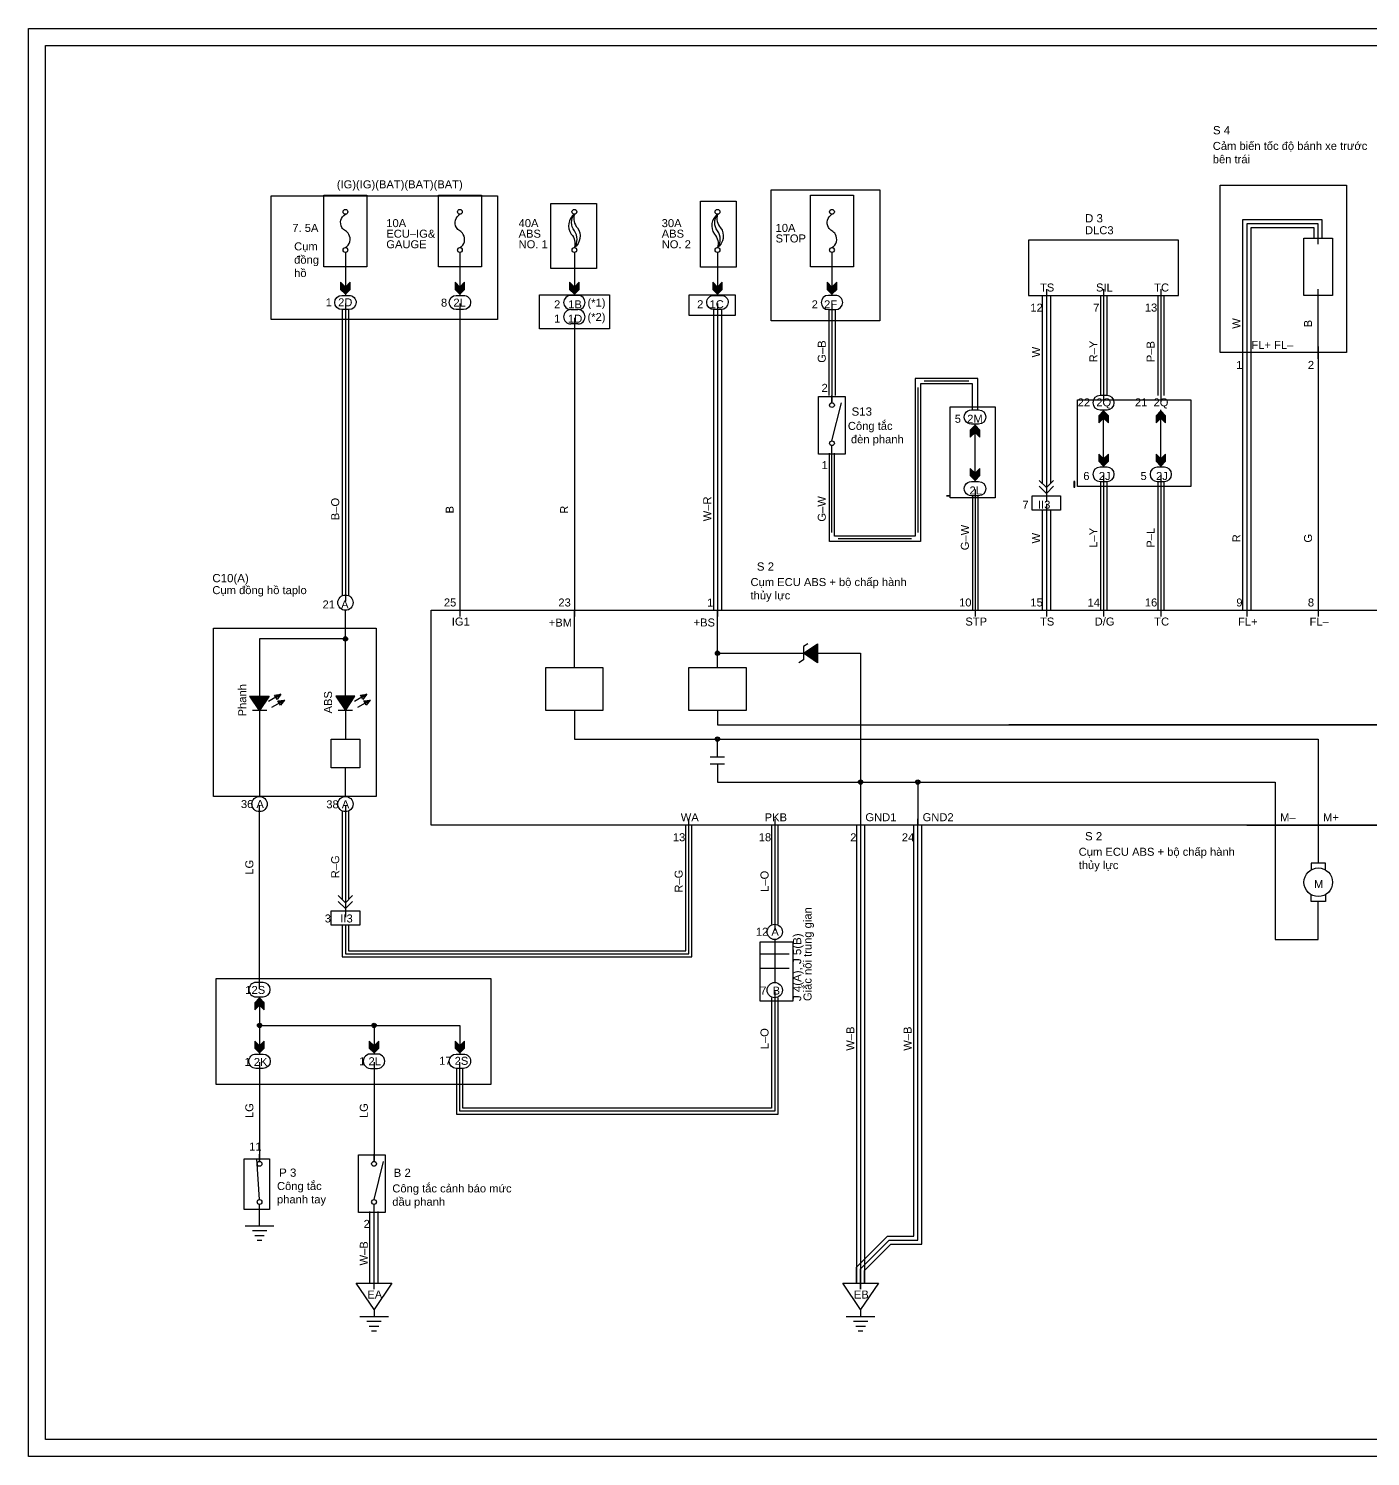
# Model space of a CAD drawing. Header units: millimetres. Extents: x 2941 to 39711, y -9887 to 8247.
# Drawn here: x 14961 to 22705, y 10 to 8247 of the extents above; entities that cross this region are included whole.
import ezdxf

# ---------------------------------------------------------------- set-up
doc = ezdxf.new("R2010")
doc.units = ezdxf.units.MM
doc.layers.add('AM_0', color=7, linetype='Continuous', lineweight=50)
doc.layers.add('PDF2_Geometry', color=7, linetype='Continuous', true_color=0x231f20)
doc.layers.add('PDF2_Text', color=7, linetype='Continuous', true_color=0x231f20)
doc.layers.add('PDF_Geometry', color=7, linetype='Continuous')
doc.layers.add('PDF_Text', color=7, linetype='Continuous')
doc.styles.add('PDF Arial', font='arial.ttf')

msp = doc.modelspace()

# ---------------------------------------------------------------- linework, layer by layer
at = {"lineweight": -2, "ltscale": 0.01}
for p, q in [((21967.1, 6377.3), (21967.1, 4890.9)), ((22013.9, 6377.3), (22013.9, 4890.9))]:
    msp.add_line(p, q, dxfattribs=at)
at = {"color": 7, "lineweight": -2, "ltscale": 0.01}
for p, q in [((17285.2, 4890.9), (25541.3, 4890.9)), ((17285.2, 3652.2), (17285.2, 4890.9)), ((18936.8, 4312.8), (18936.8, 4230.3)), ((18936.8, 4230.3), (22816.3, 4230.3)), ((25541.3, 3652.3), (17285.2, 3652.2))]:
    msp.add_line(p, q, dxfattribs=at)
at = {"color": 0, "lineweight": -2, "ltscale": 0.01}
for points in [[(21838.1, 7343.9), (22566, 7343.9), (22566, 6377.2), (21838.1, 6377.2)], [(16360.6, 7281.6), (17667.4, 7281.6), (17667.4, 6568), (16360.6, 6568)], [(18838.2, 7249.9), (19044.4, 7249.9), (19044.4, 6870.6), (18838.2, 6870.6)], [(19246.5, 7317.1), (19873.9, 7317.1), (19873.9, 6560.6), (19246.5, 6560.6)], [(17974.7, 7238.2), (18238.6, 7238.2), (18238.6, 6862.8), (17974.7, 6862.8)], [(17909.6, 6711.1), (18314.3, 6711.1), (18314.3, 6514.7), (17909.6, 6514.7)], [(18774, 6711.1), (19038.6, 6711.1), (19038.6, 6590.5), (18774, 6590.5)], [(19519.4, 6124.5), (19673.2, 6124.5), (19673.2, 5791.7), (19519.4, 5791.7)], [(21015.1, 6105.2), (21667.4, 6105.2), (21667.4, 5605.7), (21015.1, 5605.7)], [(20278.5, 6065.1), (20539.6, 6065.1), (20539.6, 5539.2), (20278.5, 5539.2)], [(20992.7, 5600.5), (20999.6, 5600.5), (20999.6, 5634.1), (20992.7, 5634.1)], [(20258, 5551.5), (20278.5, 5551.5), (20278.5, 5551.5), (20258, 5551.5)], [(16028.9, 4787.1), (16966.4, 4787.1), (16966.4, 3815.8), (16028.9, 3815.8)], [(19183, 2977.8), (19372, 2977.8), (19372, 2636.8), (19183, 2636.8)], [(16043.4, 2767.8), (17629.8, 2767.8), (17629.8, 2156), (16043.4, 2156)], [(16864.4, 1750.5), (17019.5, 1750.5), (17019.5, 1417.1), (16864.4, 1417.1)], [(16206.4, 1727), (16352.3, 1727), (16352.3, 1434), (16206.4, 1434)]]:
    msp.add_lwpolyline(points, close=True, dxfattribs=at)
at = {"lineweight": -2, "ltscale": 0.01}
msp.add_lwpolyline([(20732.2, 6707.6), (21597.2, 6707.6), (21597.2, 7025.7), (20732.2, 7025.7)], close=True, dxfattribs=at)
at = {"layer": 'AM_0', "lineweight": -2, "ltscale": 0.01}
for points in [[(14961.4, 10), (14961.4, 8246.5), (26606.2, 8246.5), (26606.2, 10), (14961.4, 10)], [(15059.3, 107.9), (15059.3, 8148.6), (26508.2, 8148.6), (26508.2, 107.9)]]:
    msp.add_lwpolyline(points, close=True, dxfattribs=at)
at = {"layer": 'PDF2_Geometry', "color": 7, "lineweight": -2, "ltscale": 0.01}
for points in [[(22426.8, 7037.9), (22426.8, 7143.9), (21967.1, 7143.9), (21967.1, 6377.3)], [(22403.4, 7038.2), (22403.4, 7120.5), (21990.5, 7120.5), (21990.5, 6377.6)], [(22403.4, 7038.2), (22403.4, 7120.5), (21990.5, 7120.5), (21990.5, 6377.6)], [(21990.5, 7084.7), (21990.5, 6341.5)], [(22380, 7037.9), (22380, 7097.1), (22013.9, 7097.1), (22013.9, 6377.3)], [(22367.6, 7120.5), (22026.3, 7120.5)], [(22403.4, 7002.2), (22403.4, 7084.7)], [(20811, 6707.6), (20811, 5621.8)], [(20834.4, 6743.4), (20834.4, 5515.8)], [(20857.8, 6707.6), (20857.8, 5621.8)], [(21146.8, 6707.6), (21146.8, 6129.6)], [(21164.7, 6743.4), (21164.7, 6093.8)], [(21164.7, 6707.6), (21164.7, 6129.6)], [(21182.6, 6707.6), (21182.6, 6129.6)], [(21477.1, 6707.6), (21477.1, 6129.6)], [(21495, 6743.4), (21495, 6093.8)], [(21495, 6707.6), (21495, 6129.6)], [(21512.9, 6707.6), (21512.9, 6129.6)], [(22403.4, 6341.5), (22403.4, 6743.4)], [(22403.4, 6377.6), (22403.4, 6707.4)], [(22403.4, 6395.2), (22403.4, 6689.7)], [(21990.5, 6413.1), (21990.5, 4855.2)], [(21990.5, 6359.4), (21990.5, 4908.8)], [(22403.4, 6413.1), (22403.4, 4855.2)], [(22403.4, 6359.4), (22403.4, 4908.8)], [(21164.7, 5999.5), (21192.3, 5971.9), (21192.3, 6013.2), (21164.7, 6040.7), (21137.2, 6013.2), (21137.2, 5971.9), (21164.7, 5999.5), (21164.7, 6000.8), (21189.5, 5976), (21189.5, 6014.6), (21186.7, 6017.4), (21186.7, 5980.2), (21184, 5982.9), (21184, 6020.1), (21181.2, 6022.9), (21181.2, 5985.7), (21178.5, 5988.4), (21178.5, 6025.6), (21175.7, 6028.4), (21175.7, 5991.2), (21173, 5993.9), (21173, 6031.1), (21170.2, 6033.9), (21170.2, 5996.7), (21167.5, 5999.4), (21167.5, 6036.6), (21164.7, 6039.4), (21164.7, 6002.2), (21162, 5998), (21162, 6036.6), (21159.2, 6033.9), (21159.2, 5995.3), (21156.5, 5992.5), (21156.5, 6031.1), (21153.7, 6028.4), (21153.7, 5989.8), (21151, 5987), (21151, 6025.6), (21148.2, 6022.9), (21148.2, 5984.3), (21145.5, 5981.5), (21145.5, 6020.1), (21142.7, 6017.4), (21142.7, 5978.8), (21140, 5976), (21140, 6014.6)], [(21164.7, 5716.7), (21164.7, 6047)], [(21495, 5999.5), (21522.6, 5971.9), (21522.6, 6013.2), (21495, 6040.7), (21467.5, 6013.2), (21467.5, 5971.9), (21495, 5999.5), (21495, 6000.8), (21519.8, 5976), (21519.8, 6014.6), (21517.1, 6017.4), (21517.1, 5980.2), (21514.3, 5982.9), (21514.3, 6020.1), (21511.6, 6022.9), (21511.6, 5985.7), (21508.8, 5988.4), (21508.8, 6025.6), (21506.1, 6028.4), (21506.1, 5991.2), (21503.3, 5993.9), (21503.3, 6031.1), (21500.5, 6033.9), (21500.5, 5996.7), (21497.8, 5999.4), (21497.8, 6036.6), (21495, 6039.4), (21495, 6002.2), (21492.3, 5998), (21492.3, 6036.6), (21489.5, 6033.9), (21489.5, 5995.3), (21486.8, 5992.5), (21486.8, 6031.1), (21484, 6028.4), (21484, 5989.8), (21481.3, 5987), (21481.3, 6025.6), (21478.5, 6022.9), (21478.5, 5984.3), (21475.8, 5981.5), (21475.8, 6020.1), (21473, 6017.4), (21473, 5978.8), (21470.3, 5976), (21470.3, 6014.6)], [(21495, 5716.7), (21495, 6047)], [(21164.7, 5764.3), (21137.2, 5791.8), (21137.2, 5750.5), (21164.7, 5723), (21192.3, 5750.5), (21192.3, 5791.8), (21164.7, 5764.3), (21164.7, 5762.9), (21140, 5787.7), (21140, 5749.1), (21142.7, 5746.4), (21142.7, 5783.6), (21145.5, 5780.8), (21145.5, 5743.6), (21148.2, 5740.8), (21148.2, 5778.1), (21151, 5775.3), (21151, 5738.1), (21153.7, 5735.3), (21153.7, 5772.6), (21156.5, 5769.8), (21156.5, 5732.6), (21159.2, 5729.8), (21159.2, 5767.1), (21162, 5764.3), (21162, 5727.1), (21164.7, 5724.3), (21164.7, 5761.6), (21167.5, 5765.7), (21167.5, 5727.1), (21170.2, 5729.8), (21170.2, 5768.4), (21173, 5771.2), (21173, 5732.6), (21175.7, 5735.3), (21175.7, 5773.9), (21178.5, 5776.7), (21178.5, 5738.1), (21181.2, 5740.8), (21181.2, 5779.4), (21184, 5782.2), (21184, 5743.6), (21186.7, 5746.4), (21186.7, 5784.9), (21189.5, 5787.7), (21189.5, 5749.1)], [(21495, 5764.3), (21467.5, 5791.8), (21467.5, 5750.5), (21495, 5723), (21522.6, 5750.5), (21522.6, 5791.8), (21495, 5764.3), (21495, 5762.9), (21470.3, 5787.7), (21470.3, 5749.1), (21473, 5746.4), (21473, 5783.6), (21475.8, 5780.8), (21475.8, 5743.6), (21478.5, 5740.8), (21478.5, 5778.1), (21481.3, 5775.3), (21481.3, 5738.1), (21484, 5735.3), (21484, 5772.6), (21486.8, 5769.8), (21486.8, 5732.6), (21489.5, 5729.8), (21489.5, 5767.1), (21492.3, 5764.3), (21492.3, 5727.1), (21495, 5724.3), (21495, 5761.6), (21497.8, 5765.7), (21497.8, 5727.1), (21500.5, 5729.8), (21500.5, 5768.4), (21503.3, 5771.2), (21503.3, 5732.6), (21506.1, 5735.3), (21506.1, 5773.9), (21508.8, 5776.7), (21508.8, 5738.1), (21511.6, 5740.8), (21511.6, 5779.4), (21514.3, 5782.2), (21514.3, 5743.6), (21517.1, 5746.4), (21517.1, 5784.9), (21519.8, 5787.7), (21519.8, 5749.1)], [(20793.1, 5639.6), (20834.4, 5598.4), (20875.7, 5639.6)], [(20875.7, 5606.6), (20834.4, 5565.3), (20793.1, 5606.6)], [(21146.8, 5634.1), (21146.8, 4890.9)], [(21164.7, 5669.9), (21164.7, 4855.2)], [(21164.7, 5634.1), (21164.7, 4890.9)], [(21182.6, 5634.1), (21182.6, 4890.9)], [(21477.1, 5634.1), (21477.1, 4890.9)], [(21495, 5669.9), (21495, 4855.2)], [(21495, 5634.1), (21495, 4890.9)], [(21512.9, 5634.1), (21512.9, 4890.9)], [(20751.8, 5551.6), (20834.4, 5551.6)], [(20811, 5469), (20811, 4890.9)], [(20834.4, 5504.8), (20834.4, 4855.2)], [(20857.8, 5469), (20857.8, 4890.9)], [(20601.4, 4147.7), (22403.4, 4147.7), (22403.4, 3432.1)], [(20588.3, 3900), (22155.7, 3900), (22155.7, 2991.7), (22403.4, 2991.7), (22403.4, 3211.9)], [(21990.5, 3652.3), (25541.3, 3652.3)], [(22444.7, 3393.5), (22444.7, 3432.1), (22362.1, 3432.1), (22362.1, 3393.5)], [(22444.7, 3250.4), (22444.7, 3211.9), (22362.1, 3211.9), (22362.1, 3250.4)]]:
    msp.add_lwpolyline(points, dxfattribs=at)
for points in [[(22320.8, 7037.9), (22486, 7037.9), (22486, 6707.6), (22320.8, 6707.6)], [(20751.8, 5551.6), (20917, 5551.6), (20917, 5469), (20751.8, 5469)]]:
    msp.add_lwpolyline(points, close=True, dxfattribs=at)
for points in [[(21185.4, 6129.6), (21144.1, 6129.6, 0.999962), (21144.1, 6047), (21185.4, 6047, 0.999777), (21185.4, 6129.6)], [(21185.4, 5716.7), (21144.1, 5716.7, 0.999962), (21144.1, 5634.1), (21185.4, 5634.1, 0.999777), (21185.4, 5716.7)], [(21515.7, 5716.7), (21474.4, 5716.7, 0.999962), (21474.4, 5634.1), (21515.7, 5634.1, 0.999927), (21515.7, 5716.7)], [(23618, 3429.1, -2.414786), (23617.5, 3380.5, -0.209902), (23642, 3390.8, -1.000081), (23642, 3322), (23642, 3156.8), (23229.2, 3156.8), (23229.2, 3817.4), (22816.3, 3817.4), (22816.3, 4230.3), (20617.6, 4230.3)]]:
    msp.add_lwpolyline(points, format="xyb", dxfattribs=at)
msp.add_circle((22403.4, 3322), 82.6, dxfattribs=at)
at = {"layer": 'PDF_Geometry', "color": 7, "lineweight": -2, "ltscale": 0.01}
for points in [[(16665.9, 7285.6), (16913.6, 7285.6), (16913.6, 6872.7), (16665.9, 6872.7)], [(17326.5, 7285.6), (17574.2, 7285.6), (17574.2, 6872.7), (17326.5, 6872.7)], [(19473.5, 7285.6), (19721.2, 7285.6), (19721.2, 6872.7), (19473.5, 6872.7)], [(17945.8, 4560.6), (18276.1, 4560.6), (18276.1, 4312.8), (17945.8, 4312.8)], [(18771.6, 4560.6), (19101.9, 4560.6), (19101.9, 4312.8), (18771.6, 4312.8)], [(16707.2, 4147.7), (16872.3, 4147.7), (16872.3, 3982.5), (16707.2, 3982.5)], [(16707.2, 3156.8), (16872.3, 3156.8), (16872.3, 3074.2), (16707.2, 3074.2)], [(16851.7, 1009.7), (17058.1, 1009.7), (16954.9, 858.3)], [(19659.3, 1009.7), (19865.8, 1009.7), (19762.5, 858.3)]]:
    msp.add_lwpolyline(points, close=True, dxfattribs=at)
for points in [[(16789.7, 6982.8, 0.414173), (16809.5, 7059.4, 0.133685), (16789.7, 7079.2, -0.133317), (16770, 7099, -0.414146), (16789.7, 7175.5)], [(17450.4, 6982.8, 0.414173), (17470.2, 7059.4, 0.133501), (17450.4, 7079.2, -0.133284), (17430.6, 7099, -0.414222), (17450.4, 7175.5)], [(18111, 7175.5, 0.409106), (18093.1, 7061.3, -0.268404), (18111, 6982.8)], [(18936.8, 7175.5, 0.4091), (18918.9, 7061.3, -0.268316), (18936.8, 6982.8)], [(19597.4, 6982.8, 0.414173), (19617.2, 7059.4, 0.133501), (19597.4, 7079.2, -0.133284), (19577.6, 7099, -0.414222), (19597.4, 7175.5)], [(18131.6, 6707.6), (18090.3, 6707.6, 0.999927), (18090.3, 6625), (18131.6, 6625, 0.999962), (18131.6, 6707.6)], [(16975.5, 2331), (16934.3, 2331, 1.000103), (16934.3, 2248.4), (16975.5, 2248.4, 1.000103), (16975.5, 2331)]]:
    msp.add_lwpolyline(points, format="xyb", dxfattribs=at)
for points in [[(18111, 7079.2, -0.328442), (18111, 7175.5, 0.268423), (18128.9, 7097.1, -0.409), (18111, 6982.8, 0.328442)], [(18936.8, 7079.2, -0.328442), (18936.8, 7175.5, 0.268423), (18954.7, 7097.1, -0.409), (18936.8, 6982.8, 0.328442)], [(16769.1, 6707.6), (16810.4, 6707.6, -0.414225), (16851.7, 6666.3, -0.414186), (16810.4, 6625), (16769.1, 6625, -0.414137), (16727.8, 6666.3, -0.414176)], [(17512.3, 6666.3, -0.414186), (17471, 6625), (17429.7, 6625, -0.414097), (17388.4, 6666.3, -0.414137), (17429.7, 6707.6), (17471, 6707.6, -0.414225)], [(18998.7, 6666.3, -0.414186), (18957.4, 6625), (18916.1, 6625, -0.414186), (18874.8, 6666.3, -0.414225), (18916.1, 6707.6), (18957.4, 6707.6, -0.414225)], [(19659.3, 6666.3, 0.414225), (19618, 6707.6), (19576.7, 6707.6, 0.414176), (19535.4, 6666.3, 0.414137), (19576.7, 6625), (19618, 6625, 0.414186)], [(20443.8, 5964.4), (20402.5, 5964.4, -1.000103), (20402.5, 6047), (20443.8, 6047, -0.414186), (20485.1, 6005.7, -0.414186)], [(20485.1, 5592.8, -0.414186), (20443.8, 5551.5), (20402.5, 5551.5, -1.000103), (20402.5, 5634.1), (20443.8, 5634.1, -0.414186)], [(16356.2, 2702.6, 0.414186), (16314.9, 2743.9), (16273.6, 2743.9, 0.414274), (16232.4, 2702.6, 0.414225), (16273.6, 2661.3), (16314.9, 2661.3, 0.414137)], [(16356.2, 2289.7, -0.414186), (16314.9, 2248.4), (16273.6, 2248.4, -0.414274), (16232.4, 2289.7, -0.414274), (16273.6, 2331), (16314.9, 2331, -0.414186)], [(17512.3, 2289.7, -0.414274), (17471, 2248.4), (17429.7, 2248.4, -0.414186), (17388.4, 2289.7, -0.414186), (17429.7, 2331), (17471, 2331, -0.414274)]]:
    msp.add_lwpolyline(points, format="xyb", close=True, dxfattribs=at)
for points in [[(16789.7, 6955.3), (16789.7, 6707.6)], [(17450.4, 6955.3), (17450.4, 6707.6)], [(18111, 6955.3), (18111, 6707.6)], [(18936.8, 6955.3), (18936.8, 6707.6)], [(19597.4, 6955.3), (19597.4, 6707.6)], [(16789.7, 6755.1), (16762.2, 6782.7), (16762.2, 6741.4), (16789.7, 6713.9), (16817.3, 6741.4), (16817.3, 6782.7), (16789.7, 6755.1), (16789.7, 6753.8), (16765, 6778.6), (16765, 6740), (16767.7, 6737.2), (16767.7, 6774.4), (16770.5, 6771.7), (16770.5, 6734.5), (16773.2, 6731.7), (16773.2, 6768.9), (16776, 6766.2), (16776, 6729), (16778.7, 6726.2), (16778.7, 6763.4), (16781.5, 6760.7), (16781.5, 6723.5), (16784.2, 6720.7), (16784.2, 6757.9), (16787, 6755.2), (16787, 6718), (16789.7, 6715.2), (16789.7, 6752.4), (16792.5, 6756.5), (16792.5, 6718), (16795.3, 6720.7), (16795.3, 6759.3), (16798, 6762), (16798, 6723.5), (16800.8, 6726.2), (16800.8, 6764.8), (16803.5, 6767.6), (16803.5, 6729), (16806.3, 6731.7), (16806.3, 6770.3), (16809, 6773.1), (16809, 6734.5), (16811.8, 6737.2), (16811.8, 6775.8), (16814.5, 6778.6), (16814.5, 6740)], [(17450.4, 6755.1), (17422.8, 6782.7), (17422.8, 6741.4), (17450.4, 6713.9), (17477.9, 6741.4), (17477.9, 6782.7), (17450.4, 6755.1), (17450.4, 6753.8), (17425.6, 6778.6), (17425.6, 6740), (17428.4, 6737.2), (17428.4, 6774.4), (17431.1, 6771.7), (17431.1, 6734.5), (17433.9, 6731.7), (17433.9, 6768.9), (17436.6, 6766.2), (17436.6, 6729), (17439.4, 6726.2), (17439.4, 6763.4), (17442.1, 6760.7), (17442.1, 6723.5), (17444.9, 6720.7), (17444.9, 6757.9), (17447.6, 6755.2), (17447.6, 6718), (17450.4, 6715.2), (17450.4, 6752.4), (17453.1, 6756.5), (17453.1, 6718), (17455.9, 6720.7), (17455.9, 6759.3), (17458.6, 6762), (17458.6, 6723.5), (17461.4, 6726.2), (17461.4, 6764.8), (17464.1, 6767.6), (17464.1, 6729), (17466.9, 6731.7), (17466.9, 6770.3), (17469.6, 6773.1), (17469.6, 6734.5), (17472.4, 6737.2), (17472.4, 6775.8), (17475.1, 6778.6), (17475.1, 6740)], [(18111, 6755.1), (18083.5, 6782.7), (18083.5, 6741.4), (18111, 6713.9), (18138.5, 6741.4), (18138.5, 6782.7), (18111, 6755.1), (18111, 6753.8), (18086.2, 6778.6), (18086.2, 6740), (18089, 6737.2), (18089, 6774.4), (18091.7, 6771.7), (18091.7, 6734.5), (18094.5, 6731.7), (18094.5, 6768.9), (18097.2, 6766.2), (18097.2, 6729), (18100, 6726.2), (18100, 6763.4), (18102.7, 6760.7), (18102.7, 6723.5), (18105.5, 6720.7), (18105.5, 6757.9), (18108.2, 6755.2), (18108.2, 6718), (18111, 6715.2), (18111, 6752.4), (18113.7, 6756.5), (18113.7, 6718), (18116.5, 6720.7), (18116.5, 6759.3), (18119.3, 6762), (18119.3, 6723.5), (18122, 6726.2), (18122, 6764.8), (18124.8, 6767.6), (18124.8, 6729), (18127.5, 6731.7), (18127.5, 6770.3), (18130.3, 6773.1), (18130.3, 6734.5), (18133, 6737.2), (18133, 6775.8), (18135.8, 6778.6), (18135.8, 6740)], [(18936.8, 6755.1), (18909.2, 6782.7), (18909.2, 6741.4), (18936.8, 6713.9), (18964.3, 6741.4), (18964.3, 6782.7), (18936.8, 6755.1), (18936.8, 6753.8), (18912, 6778.6), (18912, 6740), (18914.7, 6737.2), (18914.7, 6774.4), (18917.5, 6771.7), (18917.5, 6734.5), (18920.2, 6731.7), (18920.2, 6768.9), (18923, 6766.2), (18923, 6729), (18925.7, 6726.2), (18925.7, 6763.4), (18928.5, 6760.7), (18928.5, 6723.5), (18931.3, 6720.7), (18931.3, 6757.9), (18934, 6755.2), (18934, 6718), (18936.8, 6715.2), (18936.8, 6752.4), (18939.5, 6756.5), (18939.5, 6718), (18942.3, 6720.7), (18942.3, 6759.3), (18945, 6762), (18945, 6723.5), (18947.8, 6726.2), (18947.8, 6764.8), (18950.5, 6767.6), (18950.5, 6729), (18953.3, 6731.7), (18953.3, 6770.3), (18956, 6773.1), (18956, 6734.5), (18958.8, 6737.2), (18958.8, 6775.8), (18961.5, 6778.6), (18961.5, 6740)], [(19597.4, 6755.1), (19569.9, 6782.7), (19569.9, 6741.4), (19597.4, 6713.9), (19624.9, 6741.4), (19624.9, 6782.7), (19597.4, 6755.1), (19597.4, 6753.8), (19572.6, 6778.6), (19572.6, 6740), (19575.4, 6737.2), (19575.4, 6774.4), (19578.1, 6771.7), (19578.1, 6734.5), (19580.9, 6731.7), (19580.9, 6768.9), (19583.6, 6766.2), (19583.6, 6729), (19586.4, 6726.2), (19586.4, 6763.4), (19589.1, 6760.7), (19589.1, 6723.5), (19591.9, 6720.7), (19591.9, 6757.9), (19594.6, 6755.2), (19594.6, 6718), (19597.4, 6715.2), (19597.4, 6752.4), (19600.1, 6756.5), (19600.1, 6718), (19602.9, 6720.7), (19602.9, 6759.3), (19605.6, 6762), (19605.6, 6723.5), (19608.4, 6726.2), (19608.4, 6764.8), (19611.1, 6767.6), (19611.1, 6729), (19613.9, 6731.7), (19613.9, 6770.3), (19616.6, 6773.1), (19616.6, 6734.5), (19619.4, 6737.2), (19619.4, 6775.8), (19622.2, 6778.6), (19622.2, 6740)], [(16771.9, 6625), (16771.9, 4979)], [(16789.7, 6660.8), (16789.7, 4943.2)], [(16789.7, 6625), (16789.7, 4979)], [(16807.6, 6625), (16807.6, 4979)], [(17450.4, 6660.8), (17450.4, 4855.1)], [(17450.4, 6607.1), (17450.4, 4908.8)], [(18913.4, 6625), (18913.4, 4890.9)], [(18936.8, 6660.8), (18936.8, 4855.1)], [(18936.8, 6625), (18936.8, 4890.9)], [(18960.2, 6625), (18960.2, 4890.9)], [(19579.5, 6625), (19579.5, 6129.5)], [(19597.4, 6660.8), (19597.4, 6093.7)], [(19597.4, 6625), (19597.4, 6129.5)], [(19615.3, 6625), (19615.3, 6129.5)], [(18131.6, 6542.4), (18090.3, 6542.4)], [(18111, 6578.2), (18111, 4855.1)], [(18111, 6524.5), (18111, 4908.8)], [(20408, 6049.7), (20408, 6197), (20108, 6197), (20108, 5288.6), (19582.2, 5288.6), (19582.2, 5796.5)], [(20438.3, 6049.7), (20438.3, 6227.2), (20077.7, 6227.2), (20077.7, 5318.9), (19612.5, 5318.9), (19612.5, 5796.5)], [(20387.4, 6212.1), (20128.6, 6212.1)], [(19597.4, 6088.2), (19597.4, 6129.5)], [(20092.8, 6176.3), (20092.8, 5339.5)], [(19597.4, 5868), (19652.4, 6088.2)], [(20423.2, 5916.8), (20450.7, 5889.3), (20450.7, 5930.6), (20423.2, 5958.1), (20395.6, 5930.6), (20395.6, 5889.3), (20423.2, 5916.8), (20423.2, 5918.2), (20447.9, 5893.4), (20447.9, 5932), (20445.2, 5934.7), (20445.2, 5897.5), (20442.4, 5900.3), (20442.4, 5937.5), (20439.7, 5940.2), (20439.7, 5903), (20436.9, 5905.8), (20436.9, 5943), (20434.2, 5945.7), (20434.2, 5908.5), (20431.4, 5911.3), (20431.4, 5948.5), (20428.7, 5951.2), (20428.7, 5914), (20425.9, 5916.8), (20425.9, 5954), (20423.2, 5956.8), (20423.2, 5919.5), (20420.4, 5915.4), (20420.4, 5954), (20417.6, 5951.2), (20417.6, 5912.7), (20414.9, 5909.9), (20414.9, 5948.5), (20412.1, 5945.7), (20412.1, 5907.2), (20409.4, 5904.4), (20409.4, 5943), (20406.6, 5940.2), (20406.6, 5901.6), (20403.9, 5898.9), (20403.9, 5937.5), (20401.1, 5934.7), (20401.1, 5896.1), (20398.4, 5893.4), (20398.4, 5932)], [(20423.2, 5634.1), (20423.2, 5964.4)], [(19597.4, 5799.2), (19597.4, 5840.5)], [(19597.4, 5339.5), (19597.4, 5835)], [(20423.2, 5681.6), (20395.6, 5709.2), (20395.6, 5667.9), (20423.2, 5640.3), (20450.7, 5667.9), (20450.7, 5709.2), (20423.2, 5681.6), (20423.2, 5680.3), (20398.4, 5705.1), (20398.4, 5666.5), (20401.1, 5663.7), (20401.1, 5700.9), (20403.9, 5698.2), (20403.9, 5661), (20406.6, 5658.2), (20406.6, 5695.4), (20409.4, 5692.7), (20409.4, 5655.5), (20412.1, 5652.7), (20412.1, 5689.9), (20414.9, 5687.2), (20414.9, 5650), (20417.6, 5647.2), (20417.6, 5684.4), (20420.4, 5681.7), (20420.4, 5644.4), (20423.2, 5641.7), (20423.2, 5678.9), (20425.9, 5683), (20425.9, 5644.4), (20428.7, 5647.2), (20428.7, 5685.8), (20431.4, 5688.5), (20431.4, 5650), (20434.2, 5652.7), (20434.2, 5691.3), (20436.9, 5694), (20436.9, 5655.5), (20439.7, 5658.2), (20439.7, 5696.8), (20442.4, 5699.6), (20442.4, 5661), (20445.2, 5663.7), (20445.2, 5702.3), (20447.9, 5705.1), (20447.9, 5666.5)], [(20408, 5548.7), (20408, 4893.6)], [(20423.2, 5587.3), (20423.2, 4855.1)], [(20438.3, 5548.7), (20438.3, 4893.6)], [(20057.1, 5303.8), (19633.2, 5303.8)], [(16789.7, 4395.4), (16789.7, 4890.9)], [(18111, 4560.6), (18111, 4890.9)], [(18936.8, 4560.6), (18936.8, 4890.9)], [(16789.7, 4725.7), (16294.3, 4725.7), (16294.3, 3817.4)], [(16786.6, 4717), (16786.6, 4734.4), (16792.9, 4734.4), (16792.9, 4717)], [(19457.6, 4698.2), (19432.2, 4681.2), (19432.2, 4605), (19406.8, 4588.1)], [(19432.2, 4643.1), (19514.8, 4698.2), (19514.8, 4588.1), (19432.2, 4643.1), (19434.7, 4643.1), (19437.5, 4641.3), (19437.5, 4645), (19440.2, 4646.8), (19440.2, 4639.5), (19443, 4637.6), (19443, 4648.6), (19445.7, 4650.5), (19445.7, 4635.8), (19448.5, 4634), (19448.5, 4652.3), (19451.2, 4654.1), (19451.2, 4632.1), (19454, 4630.3), (19454, 4656), (19456.7, 4657.8), (19456.7, 4628.5), (19459.5, 4626.6), (19459.5, 4659.7), (19462.2, 4661.5), (19462.2, 4624.8), (19465, 4623), (19465, 4663.3), (19467.7, 4665.2), (19467.7, 4621.1), (19470.5, 4619.3), (19470.5, 4667), (19473.2, 4668.8), (19473.2, 4617.5), (19476, 4615.6), (19476, 4670.7), (19478.7, 4672.5), (19478.7, 4613.8), (19481.5, 4612), (19481.5, 4674.3), (19484.2, 4676.2), (19484.2, 4610.1), (19487, 4608.3), (19487, 4678), (19489.8, 4679.8), (19489.8, 4606.4), (19492.5, 4604.6), (19492.5, 4681.7), (19495.3, 4683.5), (19495.3, 4602.8), (19498, 4600.9), (19498, 4685.3), (19500.8, 4687.2), (19500.8, 4599.1), (19503.5, 4597.3), (19503.5, 4689), (19506.3, 4690.8), (19506.3, 4595.4), (19509, 4593.6), (19509, 4692.7), (19511.8, 4694.5), (19511.8, 4591.8), (19513.4, 4590.6), (19513.4, 4695.6), (19514.8, 4698.2)], [(18933.6, 4634.4), (18933.6, 4651.9), (18939.9, 4651.9), (18939.9, 4634.4)], [(18936.8, 4643.1), (19762.5, 4643.1), (19762.5, 3899.9), (19762.5, 3652.2)], [(16294.3, 4312.8), (16239.2, 4395.4), (16349.3, 4395.4), (16294.3, 4312.8), (16294.3, 4315.3), (16296.1, 4318.1), (16292.4, 4318.1), (16290.6, 4320.8), (16298, 4320.8), (16299.8, 4323.6), (16288.8, 4323.6), (16286.9, 4326.3), (16301.6, 4326.3), (16303.5, 4329.1), (16285.1, 4329.1), (16283.3, 4331.8), (16305.3, 4331.8), (16307.1, 4334.6), (16281.4, 4334.6), (16279.6, 4337.3), (16309, 4337.3), (16310.8, 4340.1), (16277.8, 4340.1), (16275.9, 4342.8), (16312.6, 4342.8), (16314.5, 4345.6), (16274.1, 4345.6), (16272.3, 4348.3), (16316.3, 4348.3), (16318.2, 4351.1), (16270.5, 4351.1), (16268.6, 4353.8), (16320, 4353.8), (16321.8, 4356.6), (16266.8, 4356.6), (16264.9, 4359.4), (16323.7, 4359.4), (16325.5, 4362.1), (16263.1, 4362.1), (16261.3, 4364.9), (16327.3, 4364.9), (16329.1, 4367.6), (16259.4, 4367.6), (16257.6, 4370.4), (16331, 4370.4), (16332.8, 4373.1), (16255.8, 4373.1), (16253.9, 4375.9), (16334.6, 4375.9), (16336.5, 4378.6), (16252.1, 4378.6), (16250.2, 4381.4), (16338.3, 4381.4), (16340.2, 4384.1), (16248.4, 4384.1), (16246.6, 4386.9), (16342, 4386.9), (16343.8, 4389.6), (16244.7, 4389.6), (16242.9, 4392.4), (16345.7, 4392.4), (16346.8, 4394), (16241.8, 4394), (16239.2, 4395.4)], [(16418, 4406.7), (16346.5, 4365.4)], [(16366, 4331.7), (16437.5, 4373), (16414.8, 4343.5), (16400.5, 4368.2), (16437.5, 4373), (16425, 4365.8), (16415.5, 4353.4), (16409.4, 4363.8), (16425, 4365.8), (16418.8, 4362.2), (16415.8, 4358.3), (16413.9, 4361.6), (16418.8, 4362.2)], [(16418, 4406.7), (16395.3, 4377.2), (16381.1, 4401.9), (16418, 4406.7), (16405.5, 4399.5), (16396, 4387.1), (16390, 4397.5), (16405.5, 4399.5), (16399.3, 4395.9), (16396.3, 4392), (16394.4, 4395.3), (16399.3, 4395.9)], [(16734.7, 4395.4), (16737.3, 4394), (16842.2, 4394), (16841.1, 4392.4), (16738.4, 4392.4), (16740.2, 4389.6), (16839.3, 4389.6), (16837.5, 4386.9), (16742, 4386.9), (16743.9, 4384.1), (16835.6, 4384.1), (16833.8, 4381.4), (16745.7, 4381.4), (16747.6, 4378.6), (16831.9, 4378.6), (16830.1, 4375.9), (16749.4, 4375.9), (16751.2, 4373.1), (16828.3, 4373.1), (16826.4, 4370.4), (16753.1, 4370.4), (16754.9, 4367.6), (16824.6, 4367.6), (16822.8, 4364.9), (16756.7, 4364.9), (16758.6, 4362.1), (16820.9, 4362.1), (16819.1, 4359.4), (16760.4, 4359.4), (16762.2, 4356.6), (16817.3, 4356.6), (16815.4, 4353.8), (16764.1, 4353.8), (16765.9, 4351.1), (16813.6, 4351.1), (16811.8, 4348.3), (16767.7, 4348.3), (16769.6, 4345.6), (16809.9, 4345.6), (16808.1, 4342.8), (16771.4, 4342.8), (16773.2, 4340.1), (16806.3, 4340.1), (16804.4, 4337.3), (16775.1, 4337.3), (16776.9, 4334.6), (16802.6, 4334.6), (16800.8, 4331.8), (16778.7, 4331.8), (16780.6, 4329.1), (16798.9, 4329.1), (16797.1, 4326.3), (16782.4, 4326.3), (16784.2, 4323.6), (16795.3, 4323.6), (16793.4, 4320.8), (16786.1, 4320.8), (16787.9, 4318.1), (16791.6, 4318.1), (16789.7, 4315.3), (16789.7, 4312.8), (16844.8, 4395.4), (16734.7, 4395.4), (16789.7, 4312.8), (16789.7, 4147.7)], [(16913.5, 4406.7), (16841.9, 4365.4)], [(16861.4, 4331.7), (16932.9, 4373), (16910.3, 4343.5), (16896, 4368.2), (16932.9, 4373), (16920.5, 4365.8), (16910.9, 4353.4), (16904.9, 4363.8), (16920.5, 4365.8), (16914.2, 4362.2), (16911.2, 4358.3), (16909.3, 4361.6), (16914.2, 4362.2)], [(16913.5, 4406.7), (16890.8, 4377.2), (16876.5, 4401.9), (16913.5, 4406.7), (16901, 4399.5), (16891.4, 4387.1), (16885.4, 4397.5), (16901, 4399.5), (16894.8, 4395.9), (16891.8, 4392), (16889.9, 4395.3), (16894.8, 4395.9)], [(16335.6, 4312.8), (16253, 4312.8)], [(16831, 4312.8), (16748.5, 4312.8)], [(18111, 4312.8), (18111, 4147.7), (20603, 4147.7)], [(18936.8, 4312.8), (18936.8, 4230.3), (20619.2, 4230.3)], [(18933.6, 4139), (18933.6, 4156.4), (18939.9, 4156.4), (18939.9, 4139)], [(18936.8, 4044.5), (18936.8, 4147.7)], [(18978.1, 4044.5), (18895.5, 4044.5)], [(16789.7, 3817.4), (16789.7, 3982.5)], [(18978.1, 4003.2), (18895.5, 4003.2)], [(18936.8, 4003.2), (18936.8, 3899.9), (20589.9, 3899.9)], [(19759.4, 3891.2), (19759.4, 3908.7), (19765.7, 3908.7), (19765.7, 3891.2)], [(20089.7, 3891.2), (20089.7, 3908.7), (20096, 3908.7), (20096, 3891.2)], [(20092.8, 3899.9), (20092.8, 3652.2)], [(16294.3, 2708.1), (16294.3, 3765.1)], [(16294.3, 2761.8), (16294.3, 3711.4)], [(16771.9, 3729.3), (16771.9, 3221.4)], [(16789.7, 3765.1), (16789.7, 3121)], [(16789.7, 3729.3), (16789.7, 3203.5)], [(16807.6, 3729.3), (16807.6, 3221.4)], [(16771.9, 3074.2), (16771.9, 2891.1), (18789.5, 2891.1), (18789.5, 3652.2)], [(16789.7, 3074.2), (16789.7, 2909), (18771.6, 2909), (18771.6, 3652.2)], [(16807.6, 3074.2), (16807.6, 2926.9), (18753.7, 2926.9), (18753.7, 3652.2)], [(18771.6, 2944.8), (18771.6, 3688)], [(19249.2, 3652.2), (19249.2, 3079.7)], [(19267.1, 3688), (19267.1, 3043.9)], [(19267.1, 3652.2), (19267.1, 3079.7)], [(19285, 3652.2), (19285, 3079.7)], [(19739.1, 3652.2), (19739.1, 1009.7), (19739.1, 1102), (19918, 1280.9), (20069.4, 1280.9), (20069.4, 3652.2)], [(19762.5, 3688), (19762.5, 974), (19762.5, 1056.5)], [(19762.5, 3652.2), (19762.5, 1009.7), (19762.5, 1092.3), (19927.7, 1257.5), (20092.8, 1257.5), (20092.8, 3652.2)], [(19785.9, 3652.2), (19785.9, 1009.7), (19785.9, 1082.6), (19937.4, 1234.1), (20116.2, 1234.1), (20116.2, 3652.2)], [(20092.8, 1293.3), (20092.8, 3688)], [(16748.5, 3244.8), (16789.7, 3203.5), (16831, 3244.8)], [(16707.2, 3156.8), (16789.7, 3156.8)], [(16831, 3211.8), (16789.7, 3170.5), (16748.5, 3211.8)], [(19267.1, 2991.6), (19267.1, 2743.9)], [(16825.5, 2909), (18735.8, 2909)], [(19184.5, 2909), (19349.6, 2909)], [(19184.5, 2826.4), (19349.6, 2826.4)], [(16294.3, 2613.7), (16321.8, 2586.2), (16321.8, 2627.5), (16294.3, 2655), (16266.8, 2627.5), (16266.8, 2586.2), (16294.3, 2613.7), (16294.3, 2615.1), (16319.1, 2590.3), (16319.1, 2628.9), (16316.3, 2631.6), (16316.3, 2594.4), (16313.6, 2597.2), (16313.6, 2634.4), (16310.8, 2637.1), (16310.8, 2599.9), (16308, 2602.7), (16308, 2639.9), (16305.3, 2642.7), (16305.3, 2605.4), (16302.5, 2608.2), (16302.5, 2645.4), (16299.8, 2648.2), (16299.8, 2610.9), (16297, 2613.7), (16297, 2650.9), (16294.3, 2653.7), (16294.3, 2616.4), (16291.5, 2612.3), (16291.5, 2650.9), (16288.8, 2648.2), (16288.8, 2609.6), (16286, 2606.8), (16286, 2645.4), (16283.3, 2642.7), (16283.3, 2604.1), (16280.5, 2601.3), (16280.5, 2639.9), (16277.8, 2637.1), (16277.8, 2598.6), (16275, 2595.8), (16275, 2634.4), (16272.3, 2631.6), (16272.3, 2593.1), (16269.5, 2590.3), (16269.5, 2628.9)], [(16294.3, 2661.3), (16294.3, 2496.1), (17450.4, 2496.1), (17450.4, 2331)], [(19285, 2655.8), (19285, 1982.8), (17432.5, 1982.8), (17432.5, 2248.4)], [(19267.1, 2655.8), (19267.1, 2000.7), (17450.4, 2000.7), (17450.4, 2248.4)], [(19249.2, 2655.8), (19249.2, 2018.6), (17468.3, 2018.6), (17468.3, 2248.4)], [(19267.1, 2691.6), (19267.1, 2036.5)], [(16291.2, 2487.4), (16291.2, 2504.9), (16297.4, 2504.9), (16297.4, 2487.4)], [(16294.3, 2496.1), (16294.3, 2331)], [(16951.8, 2487.4), (16951.8, 2504.9), (16958, 2504.9), (16958, 2487.4)], [(16954.9, 2496.1), (16954.9, 2331)], [(16294.3, 2378.5), (16266.8, 2406.1), (16266.8, 2364.8), (16294.3, 2337.3), (16321.8, 2364.8), (16321.8, 2406.1), (16294.3, 2378.5), (16294.3, 2377.2), (16269.5, 2402), (16269.5, 2363.4), (16272.3, 2360.6), (16272.3, 2397.8), (16275, 2395.1), (16275, 2357.9), (16277.8, 2355.1), (16277.8, 2392.3), (16280.5, 2389.6), (16280.5, 2352.4), (16283.3, 2349.6), (16283.3, 2386.8), (16286, 2384.1), (16286, 2346.9), (16288.8, 2344.1), (16288.8, 2381.3), (16291.5, 2378.6), (16291.5, 2341.4), (16294.3, 2338.6), (16294.3, 2375.8), (16297, 2379.9), (16297, 2341.4), (16299.8, 2344.1), (16299.8, 2382.7), (16302.5, 2385.4), (16302.5, 2346.9), (16305.3, 2349.6), (16305.3, 2388.2), (16308, 2391), (16308, 2352.4), (16310.8, 2355.1), (16310.8, 2393.7), (16313.6, 2396.5), (16313.6, 2357.9), (16316.3, 2360.6), (16316.3, 2399.2), (16319.1, 2402), (16319.1, 2363.4)], [(16954.9, 2378.5), (16927.4, 2406.1), (16927.4, 2364.8), (16954.9, 2337.3), (16982.4, 2364.8), (16982.4, 2406.1), (16954.9, 2378.5), (16954.9, 2377.2), (16930.1, 2402), (16930.1, 2363.4), (16932.9, 2360.6), (16932.9, 2397.8), (16935.6, 2395.1), (16935.6, 2357.9), (16938.4, 2355.1), (16938.4, 2392.3), (16941.1, 2389.6), (16941.1, 2352.4), (16943.9, 2349.6), (16943.9, 2386.8), (16946.7, 2384.1), (16946.7, 2346.9), (16949.4, 2344.1), (16949.4, 2381.3), (16952.2, 2378.6), (16952.2, 2341.4), (16954.9, 2338.6), (16954.9, 2375.8), (16957.7, 2379.9), (16957.7, 2341.4), (16960.4, 2344.1), (16960.4, 2382.7), (16963.2, 2385.4), (16963.2, 2346.9), (16965.9, 2349.6), (16965.9, 2388.2), (16968.7, 2391), (16968.7, 2352.4), (16971.4, 2355.1), (16971.4, 2393.7), (16974.2, 2396.5), (16974.2, 2357.9), (16976.9, 2360.6), (16976.9, 2399.2), (16979.7, 2402), (16979.7, 2363.4)], [(17450.4, 2378.5), (17422.8, 2406.1), (17422.8, 2364.8), (17450.4, 2337.3), (17477.9, 2364.8), (17477.9, 2406.1), (17450.4, 2378.5), (17450.4, 2377.2), (17425.6, 2402), (17425.6, 2363.4), (17428.4, 2360.6), (17428.4, 2397.8), (17431.1, 2395.1), (17431.1, 2357.9), (17433.9, 2355.1), (17433.9, 2392.3), (17436.6, 2389.6), (17436.6, 2352.4), (17439.4, 2349.6), (17439.4, 2386.8), (17442.1, 2384.1), (17442.1, 2346.9), (17444.9, 2344.1), (17444.9, 2381.3), (17447.6, 2378.6), (17447.6, 2341.4), (17450.4, 2338.6), (17450.4, 2375.8), (17453.1, 2379.9), (17453.1, 2341.4), (17455.9, 2344.1), (17455.9, 2382.7), (17458.6, 2385.4), (17458.6, 2346.9), (17461.4, 2349.6), (17461.4, 2388.2), (17464.1, 2391), (17464.1, 2352.4), (17466.9, 2355.1), (17466.9, 2393.7), (17469.6, 2396.5), (17469.6, 2357.9), (17472.4, 2360.6), (17472.4, 2399.2), (17475.1, 2402), (17475.1, 2363.4)], [(16294.3, 2284.2), (16294.3, 1717.1)], [(16294.3, 2230.5), (16294.3, 1770.8)], [(16954.9, 2284.2), (16954.9, 1717.1)], [(16954.9, 2230.5), (16954.9, 1770.8)], [(17450.4, 2036.5), (17450.4, 2284.2)], [(19231.3, 2000.7), (17486.2, 2000.7)], [(16294.3, 1711.6), (16294.3, 1752.9)], [(16954.9, 1711.6), (16954.9, 1752.9)], [(16294.3, 1491.4), (16277.8, 1725.8)], [(16954.9, 1491.4), (17010, 1711.6)], [(16294.3, 1340), (16294.3, 1422.6), (16294.3, 1463.9)], [(16931.5, 1009.7), (16931.5, 1422.6)], [(16954.9, 1422.6), (16954.9, 1463.9)], [(16954.9, 974), (16954.9, 1458.4)], [(16954.9, 1009.7), (16954.9, 1422.6)], [(16978.3, 1009.7), (16978.3, 1422.6)], [(16211.7, 1340), (16376.9, 1340)], [(16253, 1312.5), (16335.6, 1312.5)], [(16266.8, 1285), (16321.8, 1285)], [(16280.5, 1257.5), (16308, 1257.5)], [(19963.5, 1257.5), (20057.1, 1257.5)], [(16954.9, 858.3), (16954.9, 817.1)], [(19762.5, 858.3), (19762.5, 817.1)], [(16872.3, 817.1), (17037.5, 817.1)], [(16913.6, 789.5), (16996.2, 789.5)], [(16927.4, 762), (16982.4, 762)], [(19680, 817.1), (19845.1, 817.1)], [(19721.2, 789.5), (19803.8, 789.5)], [(19735, 762), (19790.1, 762)], [(16941.1, 734.5), (16968.7, 734.5)], [(19748.8, 734.5), (19776.3, 734.5)]]:
    msp.add_lwpolyline(points, dxfattribs=at)
for centre, radius in [((16789.8, 7189.3), 13.8), ((17450.4, 7189.3), 13.8), ((18111, 7189.3), 13.8), ((18936.8, 7189.3), 13.8), ((19597.4, 7189.3), 13.8), ((16789.8, 6969.1), 13.8), ((17450.4, 6969.1), 13.8), ((18111, 6969.1), 13.8), ((18936.8, 6969.1), 13.8), ((19597.4, 6969.1), 13.8), ((19597.4, 6074.5), 13.8), ((19597.4, 5854.3), 13.8), ((16789.8, 4934.9), 44), ((16789.8, 4725.7), 12.4), ((16789.7, 4725.7), 9.28), ((18936.8, 4643.1), 12.4), ((18936.8, 4643.1), 9.27), ((18936.8, 4147.7), 12.4), ((18936.8, 4147.7), 9.27), ((19762.5, 3899.9), 12.4), ((19762.5, 3899.9), 9.28), ((20092.8, 3900), 12.4), ((20092.8, 3899.9), 9.28), ((16294.3, 3773.3), 44), ((16789.7, 3773.3), 44), ((19267.1, 3035.6), 44), ((19267.1, 2699.8), 44), ((16294.3, 2496.1), 12.4), ((16294.3, 2496.1), 9.28), ((16954.9, 2496.1), 12.4), ((16954.9, 2496.1), 9.28), ((16294.3, 1697.9), 13.8), ((16954.9, 1697.9), 13.8), ((16294.3, 1477.7), 13.8), ((16954.9, 1477.7), 13.8)]:
    msp.add_circle(centre, radius, dxfattribs=at)
for centre, start, end in [((18090.3, 6583.7), 89.99409, 180.00591), ((18131.6, 6583.7), 0.0056, 90.00788), ((18090.3, 6583.7), 179.99409, 270.00591), ((18131.6, 6583.7), 269.99212, 359.9944)]:
    msp.add_arc(centre, 41.3, start, end, dxfattribs=at)

# ---------------------------------------------------------------- texts
at = {"layer": 'PDF2_Text', "color": 7, "lineweight": -2, "ltscale": 0.01, "attachment_point": 7, "style": 'PDF Arial'}
for s, insert, char_height in [('S 4', (21795.7, 7635.7), 47.46), ('D 3', (21057.6, 7127.8), 47.46), ('DLC3', (21057.6, 7059.4), 46.15), ('TS', (20797.7, 6729), 46.15), ('SIL', (21121.1, 6729.1), 46.15), ('TC', (21456.9, 6729.1), 46.15), ('12', (20742.2, 6613.5), 46.15), ('7', (21104.8, 6613.5), 46.1), ('13', (21402.8, 6613.5), 46.15), ('FL+ FL–', (22018, 6398.7), 46.15), ('1', (21930.6, 6283.2), 46.1), ('2', (22343.5, 6283.2), 46.1), ('22  2Q', (21015.1, 6054.7), 46.15), ('21  2Q', (21345.4, 6054.7), 46.15), ('6   2J', (21047.5, 5641.8), 46.15), ('5   2J', (21377.8, 5641.8), 46.15), ('7   II3', (20696.5, 5476.6), 46.15), ('S 2', (19163.8, 5119), 47.46), ('15', (20742.1, 4912.3), 46.15), ('14', (21072.4, 4912.3), 46.15), ('16', (21402.7, 4912.3), 46.15), ('9', (21930.6, 4912.3), 46.1), ('8', (22343.4, 4912.3), 46.1), ('TS', (20797.7, 4802.2), 46.15), ('D/G', (21113.3, 4802.2), 46.15), ('TC', (21456.9, 4802.2), 46.15), ('FL+', (21940.5, 4802.2), 46.15), ('FL–', (22353.4, 4802.2), 46.15), ('M–', (22183.2, 3673.6), 46.15), ('M+', (22430.9, 3673.6), 46.15), ('S 2', (21057.6, 3563.2), 47.46), ('M', (22379.1, 3288.3), 46.1)]:
    msp.add_mtext(s, dxfattribs=dict(at, insert=insert, char_height=char_height))
at = {"layer": 'PDF2_Text', "color": 7, "lineweight": -2, "ltscale": 0.01, "char_height": 46.148, "attachment_point": 7, "style": 'PDF Arial'}
for s, insert, width in [('Cảm biến tốc độ bánh xe trước bên trái', (21794.8, 7468.9), 992.441), ('Cụm ECU ABS + bộ chấp hành thủy lực', (19127.3, 4939.8), 927.693), ('Cụm ECU ABS + bộ chấp hành thủy lực', (21021.1, 3384), 927.693)]:
    msp.add_mtext(s, dxfattribs=dict(at, insert=insert, width=width))
at = {"layer": 'PDF2_Text', "color": 7, "lineweight": -2, "ltscale": 0.01, "attachment_point": 7, "rotation": 90, "style": 'PDF Arial'}
for s, insert, char_height in [('W', (21954.6, 6515), 46.1), ('B', (22367.5, 6523.1), 46.1), ('R–Y', (21128.8, 6320.7), 46.15), ('P–B', (21459.1, 6322.1), 46.15), ('W', (20798.5, 6349.9), 46.1), ('L–Y', (21128.8, 5251.8), 46.15), ('P–L', (21459.1, 5251.8), 46.15), ('W', (20798.5, 5276.4), 46.1), ('R', (21954.6, 5283), 46.1), ('G', (22368.2, 5281.3), 46.1)]:
    msp.add_mtext(s, dxfattribs=dict(at, insert=insert, char_height=char_height))
at = {"layer": 'PDF_Text', "color": 7, "lineweight": -2, "ltscale": 0.01, "attachment_point": 7, "style": 'PDF Arial'}
for s, insert, char_height in [('(IG)(IG)(BAT)(BAT)(BAT)', (16740, 7310.9), 46.148), ('7. 5A', (16483.5, 7073), 46.15), ('10A', (17025.6, 7100.4), 46.15), ('ECU–IG&', (17025.6, 7039.5), 46.15), ('ABS', (17789.1, 7039.5), 46.15), ('40A', (17789.1, 7100.4), 46.15), ('ABS', (18614.9, 7039.5), 46.15), ('30A', (18614.9, 7100.4), 46.15), ('10A', (19272, 7073), 46.15), ('C{\\fArial|b0|i0|c163|p34;ụm \\Pđồng\\Phồ}', (16493.8, 6812.5), 46.148), ('GAUGE', (17025.6, 6978.5), 46.15), ('NO. 1', (17789.1, 6978.5), 46.15), ('NO. 2', (18614.9, 6978.5), 46.15), ('STOP', (19272, 7012), 46.15), ('1  2D', (16676, 6644.2), 46.15), ('8  2L', (17341.2, 6641.9), 46.15), ('2', (17993.8, 6632.6), 46.1), ('1B', (18075.4, 6632.6), 46.15), ('(*1)', (18186.6, 6628.3), 46.15), ('2  1C', (18819.5, 6632.6), 46.15), ('2  2F', (19480.2, 6632.6), 46.15), ('1', (17993.8, 6550.1), 46.1), ('1D', (18074, 6550.1), 46.15), ('(*2)', (18186.6, 6545.7), 46.15), ('2', (19537.4, 6150.9), 46.1), ('S13', (19710.5, 6012.9), 47.46), ('5  2M', (20305.9, 5972), 46.15), ('1', (19537.5, 5705.1), 46.1), ('2L', (20390.8, 5559.1), 46.15), ('C10(A)', (16022, 5038.5), 47.46), ('21  A', (16657.8, 4901.3), 46.15), ('25', (17358, 4912.2), 46.15), ('23', (18018.6, 4912.2), 46.15), ('1', (18876.8, 4912.2), 46.1), ('10', (20330.8, 4912.2), 46.15), ('IG1', (17403.6, 4802.2), 46.15), ('+BM', (17963.2, 4796.8), 46.15), ('+BS', (18798.8, 4796.8), 46.15), ('STP', (20367.1, 4802.2), 46.15), ('36 A', (16186.7, 3749.4), 46.15), ('38 A', (16679.4, 3748.1), 46.15), ('WA', (18724.8, 3673.6), 46.15), ('PKB', (19209, 3673.6), 46.15), ('GND1', (19790.1, 3673.5), 46.15), ('GND2', (20120.4, 3673.5), 46.15), ('13', (18679.3, 3558.1), 46.15), ('18', (19174.8, 3558.1), 46.15), ('2', (19702.6, 3558.1), 46.1), ('24', (20000.6, 3558.1), 46.15), ('3   II3', (16670.6, 3089.5), 46.15), ('12 A', (19158.1, 3013.4), 46.15), ('12S', (16212.2, 2677.2), 46.15), ('7  B', (19183.4, 2674), 46.15), ('1 2K', (16207.4, 2262.4), 46.15), ('1 2L', (16869.2, 2266.5), 46.15), ('17 2S', (17330.5, 2268.3), 46.15), ('11', (16234.3, 1774.3), 46.15), ('P 3', (16407.4, 1622.6), 47.46), ('B 2', (17068, 1622.6), 47.46), ('2', (16895, 1328.5), 46.1), ('EA', (16916.2, 921), 46.15), ('EB', (19723.8, 921), 46.15)]:
    msp.add_mtext(s, dxfattribs=dict(at, insert=insert, char_height=char_height))
at = {"layer": 'PDF_Text', "color": 7, "lineweight": -2, "ltscale": 0.01, "attachment_point": 7, "rotation": 90, "style": 'PDF Arial'}
for s, insert, char_height in [('G–B', (19562.2, 6318.9), 46.15), ('B–O', (16754.6, 5410.5), 46.15), ('W–R', (18900.8, 5404.2), 46.15), ('G–W', (19562.2, 5402.4), 46.15), ('B', (17414.5, 5449.5), 46.1), ('R', (18075.1, 5448.1), 46.1), ('G–W', (20388, 5237.3), 46.15), ('ABS', (16713.3, 4296), 46.15), ('R–G', (16754.6, 3344.7), 46.15), ('LG', (16259.1, 3365.7), 46.15), ('R–G', (18736.5, 3262.1), 46.15), ('L–O', (19231.9, 3266.7), 46.15), ('J 4(A), J 5(B)', (19434.2, 2636.8), 47.458), ('L–O', (19231.9, 2358.4), 46.15), ('W–B', (19726.6, 2350.3), 46.15), ('W–B', (20056.9, 2350.3), 46.15), ('LG', (16259.1, 1961.9), 46.15), ('LG', (16919.8, 1961.9), 46.15), ('W–B', (16919, 1111.6), 46.15)]:
    msp.add_mtext(s, dxfattribs=dict(at, insert=insert, char_height=char_height))
at = {"layer": 'PDF_Text', "color": 7, "lineweight": -2, "ltscale": 0.01, "attachment_point": 7, "style": 'PDF Arial'}
for s, insert, char_height, width in [('Công tắc\\P đèn phanh', (19689.1, 5840.5), 46.15, 610.177), ('{\\fArial|b0|i0|c163|p34;Cụm đồng hồ taplo}', (16022, 4970.1), 46.148, 599.102), ('C{\\fArial|b0|i0|c163|p34;ông tắc\\Pphanh tay}', (16395.1, 1455.9), 46.148, 410.105), ('Công tắc cảnh báo mức dầu phanh', (17060.4, 1442.1), 46.148, 699.05)]:
    msp.add_mtext(s, dxfattribs=dict(at, insert=insert, char_height=char_height, width=width))
at = {"layer": 'PDF_Text', "color": 7, "lineweight": -2, "ltscale": 0.01, "attachment_point": 7, "rotation": 90, "style": 'PDF Arial'}
for s, insert, char_height, width in [('Phanh', (16217.9, 4278.7), 46.15, 353.435), ('Giắc nối trung gian', (19493.4, 2636.8), 46.148, 1041.096)]:
    msp.add_mtext(s, dxfattribs=dict(at, insert=insert, char_height=char_height, width=width))

doc.saveas('drawing.dxf')
